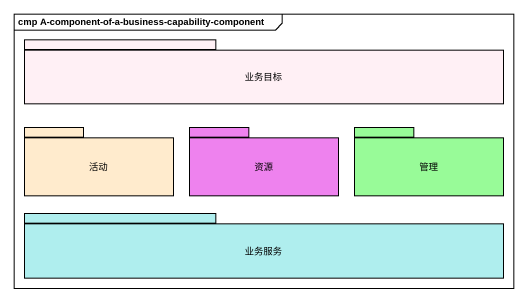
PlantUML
@startuml
mainframe cmp A-component-of-a-business-capability-component
package 业务目标 #FFF0F5 {
}
package 活动 #FFEBCD {
}
package 资源 #EE82EE {
}
package 管理 #98FB98 {
}
package 业务服务 #AFEEEE {
}
@enduml
